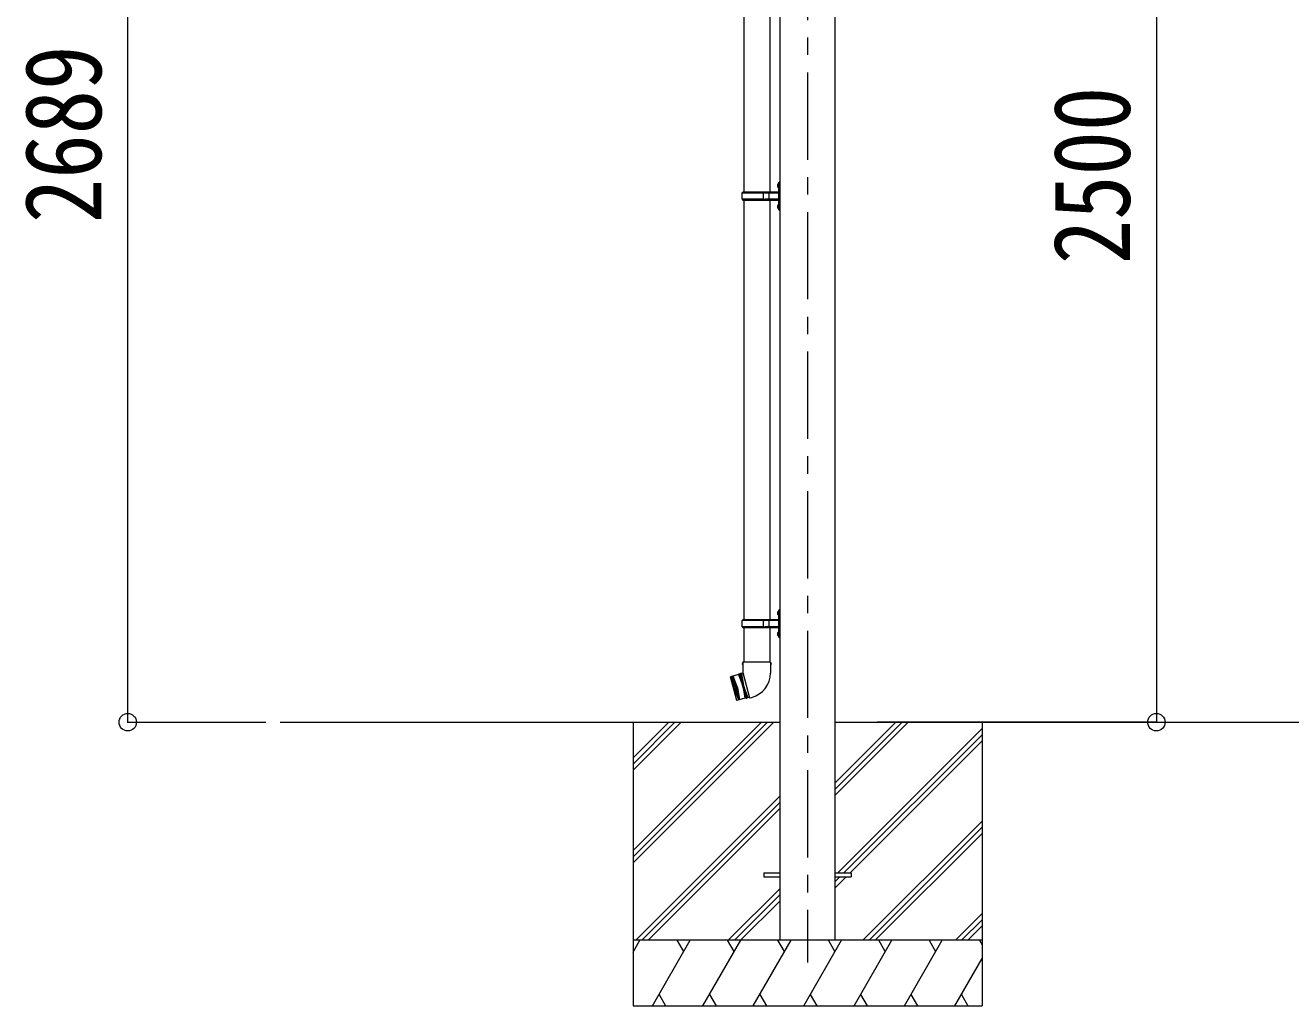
# Model space of a CAD drawing. Units: millimetres at full size, sheet at 1:40. Extents: x -11243 to 11243, y -7760 to 7760.
# Drawn here: x 1550 to 4450, y -5195 to -2947 of the extents above; entities that cross this region are included whole.
import ezdxf
from ezdxf.enums import TextEntityAlignment as Align

# ---------------------------------------------------------------- set-up
doc = ezdxf.new("R2010")
doc.units = ezdxf.units.MM
doc.header["$LTSCALE"] = 40
doc.header["$PDMODE"] = 32
doc.header["$PDSIZE"] = 40
doc.linetypes.add('CHAIN1', pattern=[8, 5, -1, 1, -1])
for name, color, linetype, lineweight in [('0-0_0', 7, 'Continuous', 9), ('0-1_本体', 5, 'CHAIN1', 9), ('0-3_ELV2', 7, 'Continuous', 9), ('0-6_OTH_LINE', 6, 'Continuous', 9), ('0-9_OUTLINE', 7, 'Continuous', 9)]:
    doc.layers.add(name, color=color, linetype=linetype, lineweight=lineweight)
doc.styles.add('ＭＳ ゴシック', font='')
doc.styles.get('ＭＳ ゴシック').set_extended_font_data('MS Gothic')

msp = doc.modelspace()

# ---------------------------------------------------------------- linework, layer by layer
at = {"layer": '0-0_0'}
for p, q in [((2134.1, -4544.99), (3280.16, -4544.99)), ((2942.66, -4544.99), (2942.66, -5194.99)), ((2942.66, -4839.17), (3236.84, -4544.99)), ((2942.66, -4853.31), (3250.98, -4544.99)), ((2942.66, -4867.45), (3265.12, -4544.99)), ((2942.66, -4655.32), (3052.99, -4544.99)), ((2942.66, -4641.18), (3038.85, -4544.99)), ((2942.66, -4627.04), (3024.7, -4544.99)), ((3405.16, -4544.99), (6180.07, -4544.99)), ((3405.16, -4713.32), (3573.49, -4544.99)), ((3405.16, -4699.18), (3559.35, -4544.99)), ((3405.16, -4685.04), (3545.2, -4544.99)), ((3742.66, -4544.99), (3742.66, -5194.99)), ((3411.83, -4890.49), (3742.66, -4559.67)), ((3425.97, -4890.49), (3742.66, -4573.81)), ((3440.12, -4890.49), (3742.66, -4587.96)), ((2948.96, -5044.99), (3280.16, -4713.8)), ((2963.11, -5044.99), (3280.16, -4727.95)), ((2977.25, -5044.99), (3280.16, -4742.09)), ((3469.46, -5044.99), (3742.66, -4771.8)), ((3483.61, -5044.99), (3742.66, -4785.95)), ((3497.75, -5044.99), (3742.66, -4800.09)), ((3405.16, -4925.45), (3431.12, -4899.49)), ((3405.16, -4911.31), (3416.97, -4899.49)), ((3280.16, -4925.93), (3161.1, -5044.99)), ((3175.24, -5044.99), (3280.16, -4940.08)), ((3189.38, -5044.99), (3280.16, -4954.22)), ((3681.6, -5044.99), (3742.66, -4983.93)), ((3695.74, -5044.99), (3742.66, -4998.08)), ((3709.88, -5044.99), (3742.66, -5012.22)), ((3742.66, -5044.99), (2942.66, -5044.99)), ((2942.66, -5072.5), (2958.54, -5044.99)), ((2987.4, -5194.99), (3074, -5044.99)), ((3059, -5070.97), (3044, -5044.99)), ((3102.87, -5194.99), (3189.48, -5044.99)), ((3174.47, -5070.98), (3159.47, -5044.99)), ((3218.34, -5194.99), (3304.95, -5044.99)), ((3289.94, -5070.98), (3274.94, -5044.99)), ((3333.81, -5194.99), (3420.42, -5044.99)), ((3405.41, -5070.97), (3390.41, -5044.99)), ((3449.28, -5194.99), (3535.89, -5044.99)), ((3520.89, -5070.97), (3505.88, -5044.99)), ((3564.75, -5194.99), (3651.36, -5044.99)), ((3621.36, -5044.99), (3636.36, -5070.97)), ((3736.83, -5044.99), (3742.66, -5055.09)), ((3680.22, -5194.99), (3742.66, -5086.86)), ((3002.4, -5169.01), (3017.4, -5194.99)), ((3117.87, -5169.01), (3132.87, -5194.99)), ((3233.34, -5169.01), (3248.34, -5194.99)), ((3348.81, -5169.01), (3363.81, -5194.99)), ((3464.28, -5169.01), (3479.28, -5194.99)), ((3579.75, -5169.01), (3594.75, -5194.99)), ((3695.22, -5169.01), (3710.22, -5194.99)), ((2942.66, -5194.99), (3742.66, -5194.99))]:
    msp.add_line(p, q, dxfattribs=at)
at = {"layer": '0-1_本体'}
msp.add_line((3342.66, -1775.17), (3342.66, -5095.6), dxfattribs=at)
at = {"layer": '0-3_ELV2', "color": 4}
for p, q in [((3280.16, -5044.99), (3280.16, -2046.09)), ((3405.16, -2046.09), (3405.16, -5044.99)), ((3242.66, -4890.49), (3280.16, -4890.49)), ((3242.66, -4890.49), (3242.66, -4899.49)), ((3242.66, -4899.49), (3280.16, -4899.49)), ((3405.16, -4890.49), (3442.66, -4890.49)), ((3405.16, -4899.49), (3442.66, -4899.49)), ((3442.66, -4890.49), (3442.66, -4899.49))]:
    msp.add_line(p, q, dxfattribs=at)
at = {"layer": '0-6_OTH_LINE'}
for p, q in [((1784.47, -4544.99), (1784.47, -1856.22)), ((4142.33, -2044.99), (4142.33, -4544.99)), ((1784.47, -4544.99), (2100.7, -4544.99)), ((4142.33, -4544.99), (3502.3, -4544.99))]:
    msp.add_line(p, q, dxfattribs=at)
for p in [(1784.47, -4544.99), (4142.33, -4544.99)]:
    msp.add_point(p, dxfattribs=at)
at = {"layer": '0-9_OUTLINE'}
for p, q in [((3196.3, -2368), (3196.3, -3329.99)), ((3256, -2368), (3256, -3329.99)), ((3278.16, -3306.5), (3276.16, -3308.5)), ((3278.16, -3306.5), (3278.16, -3371.5)), ((3278.16, -3306.5), (3280.16, -3306.5)), ((3193.16, -3332), (3194.16, -3330)), ((3193.16, -3346), (3193.16, -3332)), ((3241.65, -3332), (3193.16, -3332)), ((3275.66, -3330), (3194.16, -3330)), ((3241.65, -3348), (3241.65, -3330)), ((3242.41, -3330), (3244.41, -3332)), ((3275.66, -3332), (3244.41, -3332)), ((3254.78, -3332), (3252.78, -3330)), ((3254.78, -3346), (3254.78, -3332)), ((3273.85, -3312.85), (3275.9, -3313.84)), ((3275.12, -3310.84), (3275.76, -3310.84)), ((3275.12, -3310.84), (3275.12, -3319.14)), ((3275.12, -3319.14), (3275.76, -3319.14)), ((3275.76, -3310.84), (3276.16, -3311.24)), ((3275.9, -3313.84), (3276.51, -3314.99)), ((3276.16, -3308.5), (3276.16, -3369.5)), ((3193.16, -3346), (3194.16, -3348)), ((3241.65, -3346), (3193.16, -3346)), ((3194.16, -3348), (3275.66, -3348)), ((3196.3, -3347.99), (3196.3, -4310)), ((3242.41, -3348), (3244.41, -3346)), ((3275.66, -3346), (3244.41, -3346)), ((3254.78, -3346), (3252.78, -3348)), ((3256, -3347.99), (3256, -4310)), ((3273.85, -3360.85), (3275.9, -3361.84)), ((3275.12, -3358.84), (3275.76, -3358.84)), ((3275.12, -3358.84), (3275.12, -3367.14)), ((3275.76, -3358.84), (3275.76, -3367.14)), ((3275.76, -3358.84), (3276.16, -3359.24)), ((3275.9, -3361.84), (3276.51, -3362.99)), ((3275.12, -3367.14), (3275.76, -3367.14)), ((3275.76, -3367.14), (3276.16, -3366.74)), ((3276.16, -3369.5), (3278.16, -3371.5)), ((3280.16, -3371.5), (3278.16, -3371.5)), ((3273.85, -4292.85), (3275.9, -4293.84)), ((3275.12, -4290.84), (3275.76, -4290.84)), ((3275.12, -4290.84), (3275.12, -4299.14)), ((3275.76, -4290.84), (3276.16, -4291.24)), ((3278.16, -4286.5), (3276.16, -4288.5)), ((3276.16, -4288.5), (3276.16, -4349.5)), ((3278.16, -4286.5), (3278.16, -4351.5)), ((3278.16, -4286.5), (3280.16, -4286.5)), ((3193.16, -4312), (3194.16, -4310)), ((3193.16, -4326), (3193.16, -4312)), ((3241.65, -4312), (3193.16, -4312)), ((3275.66, -4310), (3194.16, -4310)), ((3241.65, -4328), (3241.65, -4310)), ((3242.41, -4310), (3244.41, -4312)), ((3275.66, -4312), (3244.41, -4312)), ((3254.78, -4312), (3252.78, -4310)), ((3254.78, -4326), (3254.78, -4312)), ((3275.12, -4299.14), (3275.76, -4299.14)), ((3275.9, -4293.84), (3276.51, -4294.99)), ((3193.16, -4326), (3194.16, -4328)), ((3241.65, -4326), (3193.16, -4326)), ((3194.16, -4328), (3275.66, -4328)), ((3196.3, -4328), (3196.3, -4407.7)), ((3242.41, -4328), (3244.41, -4326)), ((3275.66, -4326), (3244.41, -4326)), ((3254.78, -4326), (3252.78, -4328)), ((3256, -4328), (3256, -4407.7)), ((3273.85, -4340.85), (3275.9, -4341.84)), ((3275.12, -4338.84), (3275.76, -4338.84)), ((3275.12, -4338.84), (3275.12, -4347.14)), ((3275.12, -4347.14), (3275.76, -4347.14)), ((3275.76, -4338.84), (3275.76, -4347.14)), ((3275.76, -4338.84), (3276.16, -4339.24)), ((3275.76, -4347.14), (3276.16, -4346.74)), ((3275.9, -4341.84), (3276.51, -4342.99)), ((3276.16, -4349.5), (3278.16, -4351.5)), ((3280.16, -4351.5), (3278.16, -4351.5)), ((3194.45, -4407.7), (3192.75, -4412.2)), ((3257.85, -4407.7), (3194.45, -4407.7)), ((3194.45, -4407.7), (3194.59, -4430.94)), ((3257.85, -4407.7), (3257.7, -4432.7)), ((3184.1, -4435.82), (3166.23, -4440.61)), ((3186.73, -4434.08), (3184.1, -4435.82)), ((3186.73, -4434.08), (3188.67, -4433.56)), ((3201.82, -4490.39), (3186.73, -4434.08)), ((3191.63, -4433.03), (3188.67, -4433.56)), ((3188.67, -4433.56), (3203.76, -4489.88)), ((3194.53, -4432.25), (3191.63, -4433.03)), ((3191.63, -4433.03), (3196.21, -4461.72)), ((3194.48, -4412.7), (3192.75, -4412.2)), ((3194.59, -4430.94), (3194.2, -4431.04)), ((3194.2, -4431.04), (3209.81, -4489.29)), ((3165.87, -4441.22), (3166.23, -4440.61)), ((3165.87, -4441.22), (3180.18, -4494.64)), ((3180.8, -4494.99), (3166.23, -4440.61)), ((3170.09, -4439.58), (3184.66, -4493.96)), ((3174.48, -4467.54), (3170.09, -4439.58)), ((3172.02, -4439.06), (3186.59, -4493.44)), ((3182.2, -4465.47), (3172.02, -4439.06)), ((3182.2, -4465.47), (3186.59, -4493.44)), ((3206.59, -4488.86), (3196.21, -4461.72)), ((3174.48, -4467.54), (3184.66, -4493.96)), ((3180.8, -4494.99), (3180.18, -4494.64)), ((3198.67, -4490.21), (3180.8, -4494.99)), ((3201.82, -4490.39), (3198.67, -4490.21)), ((3201.82, -4490.39), (3203.76, -4489.88)), ((3206.59, -4488.86), (3203.76, -4489.88)), ((3209.49, -4488.08), (3206.59, -4488.86)), ((3209.81, -4489.29), (3214.72, -4487.97))]:
    msp.add_line(p, q, dxfattribs=at)
for points in [[(3273.85, -3317.14), (3275.9, -3316.14), (3276.51, -3314.99)], [(3275.76, -3310.84), (3275.76, -3319.14), (3276.16, -3318.74)], [(3273.85, -3365.14), (3275.9, -3364.14), (3276.51, -3362.99)], [(3275.76, -4290.84), (3275.76, -4299.14), (3276.16, -4298.74)], [(3273.85, -4297.14), (3275.9, -4296.14), (3276.51, -4294.99)], [(3273.85, -4345.14), (3275.9, -4344.14), (3276.51, -4342.99)], [(3257.85, -4407.7), (3259.35, -4412.2), (3257.82, -4412.7)], [(3184.1, -4435.82), (3194.28, -4462.24), (3198.67, -4490.21)]]:
    msp.add_lwpolyline(points, dxfattribs=at)
for centre, radius, start, end in [((3279.45, -3314.99), 6, 136.21765, 223.78235), ((3275.66, -3329.5), 0.5, 270, 0), ((3275.66, -3331.5), 0.5, 270, 0), ((3279.45, -3362.99), 6, 136.21765, 223.78235), ((3275.66, -3346.5), 0.5, 0, 90), ((3275.66, -3348.5), 0.5, 0, 90), ((3279.45, -4294.99), 6, 136.21765, 223.78235), ((3275.66, -4309.5), 0.5, 270, 0), ((3275.66, -4311.5), 0.5, 270, 0), ((3279.45, -4342.99), 6, 136.21765, 223.78235), ((3275.66, -4326.5), 0.5, 0, 90), ((3275.66, -4328.5), 0.5, 0, 90), ((3199.71, -4431.95), 58, 285, 359.65623)]:
    msp.add_arc(centre, radius, start, end, dxfattribs=at)

# ---------------------------------------------------------------- texts
at = {"layer": '0-6_OTH_LINE', "color": 7, "style": 'ＭＳ ゴシック', "width": 0.85}
for s, p in [('2689', (1776.47, -3400.61)), ('2500', (4134.33, -3494.99))]:
    msp.add_text(s, height=176, rotation=90, dxfattribs=at).set_placement(p, align=Align.BOTTOM_LEFT)

doc.saveas('drawing.dxf')
